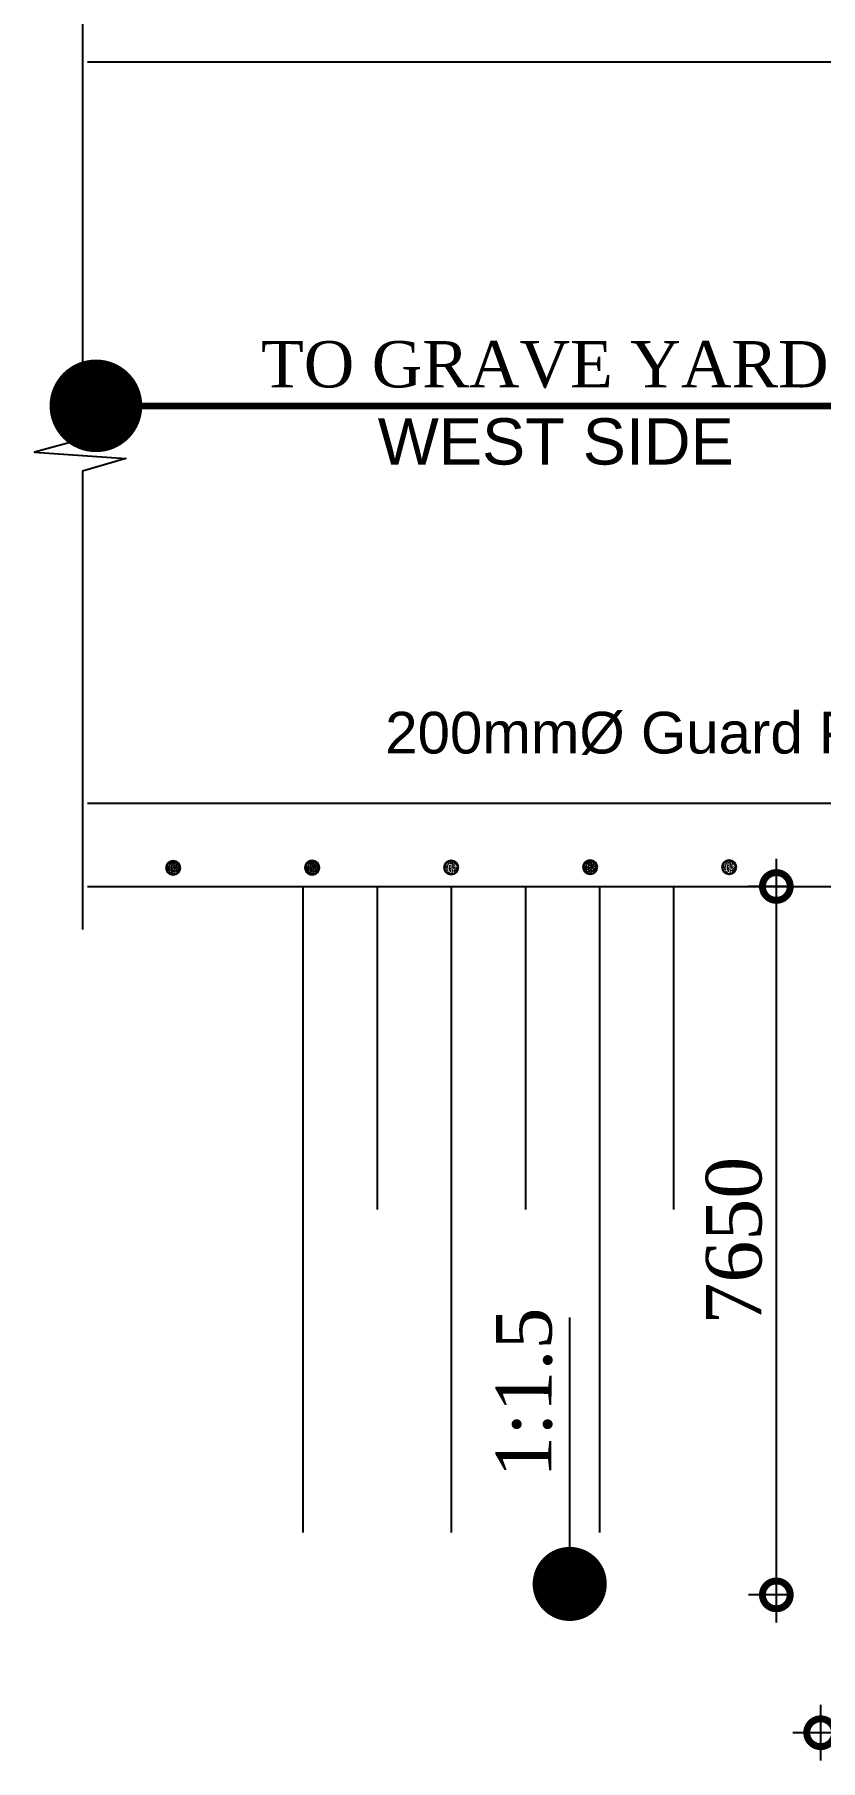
# Model space of a CAD drawing. Header units: millimetres. Extents: x 645430 to 1329725, y -477752 to 44877.
# Drawn here: x 842154 to 850635, y -242834 to -224195 of the extents above; entities that cross this region are included whole.
import ezdxf

# ---------------------------------------------------------------- set-up
doc = ezdxf.new("R2010")
doc.units = ezdxf.units.MM
doc.header["$LTSCALE"] = 250
doc.header["$PDMODE"] = 2
for name, color, linetype in [('dim', 4, 'Continuous'), ('Dimision', 4, 'Continuous'), ('Elevation', 21, 'Continuous'), ('Hatching', 35, 'Continuous'), ('Level_text', 7, 'Continuous'), ('SEC', 15, 'Continuous'), ('Text', 7, 'Continuous')]:
    doc.layers.add(name, color=color, linetype=linetype)
doc.layers.add('Gurd Post', color=231, linetype='Continuous', lineweight=30)
doc.layers.add('ROAD', color=1, linetype='Continuous', lineweight=30)
doc.styles.add('ROMANS', font='arial.ttf', dxfattribs={"height": 200})
doc.styles.get("Standard").update_dxf_attribs({"font": 'times.ttf'})
doc.dimstyles.new('dim_800', dxfattribs={"dimscale": 0, "dimtxt": 800, "dimasz": 300, "dimexe": 300, "dimexo": 300, "dimgap": 400, "dimtad": 1, "dimdec": 0, "dimtxsty": 'Standard', "dimblk": 'DOTSMALL', "dimcen": 2.5, "dimdle": 300, "dimclrd": 256, "dimclre": 256, "dimclrt": 256, "dimadec": 0, "dimazin": 0, "dimtfac": 1, "dimtdec": 0, "dimtix": 1, "dimtmove": 0, "dimatfit": 3, "dimldrblk": 'DOT', "dimfxl": 300, "dimfxlon": 1, "dimlwd": -1, "dimarcsym": 0})
doc.dimstyles.new('ISO-25', dxfattribs={"dimtxt": 75, "dimasz": 45, "dimexe": 125, "dimexo": 75.625, "dimgap": 60, "dimtad": 1, "dimdec": 0, "dimtxsty": 'Standard', "dimblk": 'DOT', "dimcen": 52.5, "dimdle": 100, "dimclrd": 256, "dimclre": 256, "dimclrt": 256, "dimadec": 0, "dimazin": 0, "dimtfac": 1, "dimtdec": 0, "dimtix": 1, "dimtmove": 0, "dimatfit": 3, "dimldrblk": 'DOT', "dimfxl": 1, "dimlwd": -1, "dimarcsym": 0})
doc.dimstyles.new('ISO-70', dxfattribs={"dimscale": 0, "dimtxt": 70, "dimasz": 0.75, "dimexe": 35, "dimexo": 35, "dimgap": 20, "dimtad": 1, "dimdec": 0, "dimlfac": -1, "dimzin": 1, "dimdsep": 46, "dimtxsty": 'Standard', "dimblk": 'DIM', "dimcen": 60, "dimclrd": 256, "dimclre": 256, "dimclrt": 256, "dimadec": 0, "dimazin": 0, "dimtfac": 1, "dimtdec": 0, "dimtix": 1, "dimtofl": 0, "dimtmove": 0, "dimatfit": 3, "dimldrblk": 'DOT', "dimfxl": 35, "dimfxlon": 1, "dimtolj": 1, "dimlwd": -1, "dimarcsym": 0})

# ---------------------------------------------------------------- blocks, each defined once
blk = doc.blocks.new('DIM')
at = {"layer": 'dim'}
for p, q in [((0, -101.404), (0, 101.404)), ((-101.404, 0), (101.404, 0))]:
    blk.add_line(p, q, dxfattribs=at)
at = {"layer": 'dim', "const_width": 25.351}
blk.add_lwpolyline([(-12.675, 0, 1), (12.675, 0, 1)], format="xyb", close=True, dxfattribs=at)
blk = doc.blocks.new('_DotSmall')
at = {"color": 0, "linetype": 'ByBlock', "const_width": 0.5}
blk.add_lwpolyline([(-0.0625, 0, 1), (0.0625, 0, 1)], format="xyb", close=True, dxfattribs=at)
blk = doc.blocks.new('*D351')
at = {"layer": 'Defpoints', "color": 0, "ltscale": 5, "transparency": 16777216}
for p in [(850637, -240795), (855637, -240795), (850637, -242534)]:
    blk.add_point(p, dxfattribs=at)
at = {"layer": 'Level_text', "lineweight": -2, "ltscale": 5, "transparency": 16777216}
for p, q in [((850637, -242234), (850637, -242834)), ((855637, -242234), (855637, -242834))]:
    blk.add_line(p, q, dxfattribs=at)
at = {"layer": 'Level_text', "ltscale": 5, "transparency": 16777216}
blk.add_line((855937, -242534), (850337, -242534), dxfattribs=at)
at = {"layer": 'Level_text', "ltscale": 5, "transparency": 16777216, "xscale": 600, "yscale": 600, "zscale": 600, "rotation": 180}
blk.add_blockref('_DotSmall', (850637, -242534), dxfattribs=at)
at = {"layer": 'Level_text', "ltscale": 5, "transparency": 16777216, "xscale": 600, "yscale": 600, "zscale": 600}
blk.add_blockref('_DotSmall', (855637, -242534), dxfattribs=at)
at = {"layer": 'Level_text', "ltscale": 5, "transparency": 16777216, "insert": (853137, -242078), "char_height": 600, "attachment_point": 5}
blk.add_mtext('5000', dxfattribs=at)
blk = doc.blocks.new('_Dot')
at = {"color": 0, "linetype": 'ByBlock', "lineweight": -2}
blk.add_line((-0.5, 0), (-1, 0), dxfattribs=at)
at = {"color": 0, "linetype": 'ByBlock', "const_width": 0.5}
blk.add_lwpolyline([(-0.25, 0, 1), (0.25, 0, 1)], format="xyb", close=True, dxfattribs=at)
blk = doc.blocks.new('*D354')
at = {"layer": 'Defpoints', "color": 0, "ltscale": 5, "transparency": 16777216}
for p in [(850159, -233395), (850634, -233395), (850634, -241045)]:
    blk.add_point(p, dxfattribs=at)
at = {"layer": 'Level_text', "ltscale": 5, "transparency": 16777216}
blk.add_line((850159, -241345), (850159, -233095), dxfattribs=at)
at = {"layer": 'Level_text', "lineweight": -2, "ltscale": 5, "transparency": 16777216}
for p, q in [((850334, -233395), (849859, -233395)), ((850334, -241045), (849859, -241045))]:
    blk.add_line(p, q, dxfattribs=at)
at = {"layer": 'Level_text', "ltscale": 5, "transparency": 16777216, "xscale": 600, "yscale": 600, "zscale": 600}
for p, rotation in [((850159, -233395), 90), ((850159, -241045), 270)]:
    blk.add_blockref('_DotSmall', p, dxfattribs=dict(at, rotation=rotation))
at = {"layer": 'Level_text', "ltscale": 5, "transparency": 16777216, "insert": (849703, -237220), "char_height": 600, "attachment_point": 5, "rotation": 90}
blk.add_mtext('7650', dxfattribs=at)

msp = doc.modelspace()

# ---------------------------------------------------------------- hatches: boundary and pattern name
at = {"layer": 'Hatching', "linetype": 'Continuous', "lineweight": 20, "ltscale": 250}
h = msp.add_hatch(dxfattribs=at)
h.set_pattern_fill('AR-CONC', color=256, scale=5, angle=-180, style=0)
h.set_pattern_definition([(230, (290522.23, 1807170.4), (-35.86300913, 3.13760675), [3.75, -41.25]), (175, (290522.23, 1807170.4), (6.9375667, -37.6096067), [3, -33]), (280.4514445, (290519.242, 1807170.662), (-28.92544234, -34.47199955), [3.1870096, -35.0571056]), (226.1842, (290522.23, 1807160.4), (-53.3620665, 8.275964), [5.625, -61.875]), (276.6356355, (290517.784, 1807161.09), (-46.7330973, -48.70593), [4.7805171, -52.585688]), (171.184164, (290522.23, 1807160.4), (-46.7330973, -48.70593), [4.5, -49.5]), (201, (290517.23, 1807162.9), (-29.8453526, 20.13094453), [3.75, -41.25]), (146, (290517.23, 1807162.9), (-12.1657666, -36.25750225), [3, -33]), (251.4514447, (290514.744, 1807164.58), (-42.01111884, -16.12655764), [3.1870095, -35.0571056]), (217.5, (290522.231, 1807170.401), (-0.607992766, -16.64469269), [0, -32.6, 0, -33.5, 0, -33.125]), (187.5, (290522.23, 1807170.4), (-13.15347687, -19.7205856), [0, -19.1, 0, -31.85, 0, -12.625]), (147.5, (290533.381, 1807170.401), (-26.69112181, 1.12774359), [0, -12.5, 0, -39, 0, -51.75]), (137.5, (290538.38, 1807170.4), (-29.15930847, -5.00524912), [0, -16.25, 0, -25.9, 0, -36.75])])
h.paths.add_polyline_path([(843724, -233193.3, 1), (843574, -233193.3, 1)])
h = msp.add_hatch(dxfattribs=at)
h.set_pattern_fill('AR-CONC', color=256, scale=5, angle=-180, style=0)
h.set_pattern_definition([(310, (737732.958, 1807170.4), (35.86300913, 3.13760675), [3.75, -41.25]), (5, (737732.96, 1807170.4), (-6.9375667, -37.6096067), [3, -33]), (259.5485555, (737735.947, 1807170.662), (28.92544234, -34.47199955), [3.1870096, -35.0571056]), (313.8158, (737732.96, 1807160.4), (53.3620665, 8.275964), [5.625, -61.875]), (263.3643645, (737737.405, 1807161.09), (46.7330973, -48.70593), [4.7805171, -52.585688]), (8.815836, (737732.96, 1807160.4), (46.7330973, -48.70593), [4.5, -49.5]), (339, (737737.958, 1807162.9), (29.8453526, 20.13094453), [3.75, -41.25]), (34, (737737.96, 1807162.9), (12.1657666, -36.25750225), [3, -33]), (288.5485553, (737740.445, 1807164.58), (42.01111884, -16.12655764), [3.1870095, -35.0571056]), (322.5, (737732.958, 1807170.401), (0.60799277, -16.64469269), [0, -32.6, 0, -33.5, 0, -33.125]), (352.5, (737732.958, 1807170.4), (13.15347687, -19.7205856), [0, -19.1, 0, -31.85, 0, -12.625]), (32.5, (737721.808, 1807170.401), (26.69112181, 1.12774359), [0, -12.5, 0, -39, 0, -51.75]), (42.5, (737716.808, 1807170.4), (29.15930847, -5.00524912), [0, -16.25, 0, -25.9, 0, -36.75])])
h.paths.add_polyline_path([(843724, -233193.3, 1), (843574, -233193.3, 1)])
h = msp.add_hatch(dxfattribs=at)
h.set_pattern_fill('AR-CONC', color=256, scale=5, angle=-180, style=0)
h.set_pattern_definition([(230, (292022.23, 1807173.407), (-35.86300913, 3.13760675), [3.75, -41.25]), (175, (292022.23, 1807173.407), (6.9375667, -37.6096067), [3, -33]), (280.4514445, (292019.242, 1807173.67), (-28.92544234, -34.47199955), [3.1870096, -35.0571056]), (226.1842, (292022.23, 1807163.407), (-53.3620665, 8.275964), [5.625, -61.875]), (276.6356355, (292017.784, 1807164.097), (-46.7330973, -48.70593), [4.7805171, -52.585688]), (171.184164, (292022.23, 1807163.407), (-46.7330973, -48.70593), [4.5, -49.5]), (201, (292017.23, 1807165.907), (-29.8453526, 20.13094453), [3.75, -41.25]), (146, (292017.23, 1807165.907), (-12.1657666, -36.25750225), [3, -33]), (251.4514447, (292014.744, 1807167.584), (-42.01111884, -16.12655764), [3.1870095, -35.0571056]), (217.5, (292022.231, 1807173.407), (-0.607992766, -16.64469269), [0, -32.6, 0, -33.5, 0, -33.125]), (187.5, (292022.23, 1807173.407), (-13.15347687, -19.7205856), [0, -19.1, 0, -31.85, 0, -12.625]), (147.5, (292033.381, 1807173.407), (-26.69112181, 1.12774359), [0, -12.5, 0, -39, 0, -51.75]), (137.5, (292038.38, 1807173.407), (-29.15930847, -5.00524912), [0, -16.25, 0, -25.9, 0, -36.75])])
h.paths.add_polyline_path([(845224, -233190.3, 1), (845074, -233190.3, 1)])
h = msp.add_hatch(dxfattribs=at)
h.set_pattern_fill('AR-CONC', color=256, scale=5, angle=-180, style=0)
h.set_pattern_definition([(310, (739232.958, 1807173.407), (35.86300913, 3.13760675), [3.75, -41.25]), (5, (739232.96, 1807173.407), (-6.9375667, -37.6096067), [3, -33]), (259.5485555, (739235.947, 1807173.67), (28.92544234, -34.47199955), [3.1870096, -35.0571056]), (313.8158, (739232.96, 1807163.407), (53.3620665, 8.275964), [5.625, -61.875]), (263.3643645, (739237.405, 1807164.097), (46.7330973, -48.70593), [4.7805171, -52.585688]), (8.815836, (739232.96, 1807163.407), (46.7330973, -48.70593), [4.5, -49.5]), (339, (739237.958, 1807165.907), (29.8453526, 20.13094453), [3.75, -41.25]), (34, (739237.96, 1807165.907), (12.1657666, -36.25750225), [3, -33]), (288.5485553, (739240.445, 1807167.584), (42.01111884, -16.12655764), [3.1870095, -35.0571056]), (322.5, (739232.958, 1807173.407), (0.60799277, -16.64469269), [0, -32.6, 0, -33.5, 0, -33.125]), (352.5, (739232.958, 1807173.407), (13.15347687, -19.7205856), [0, -19.1, 0, -31.85, 0, -12.625]), (32.5, (739221.808, 1807173.407), (26.69112181, 1.12774359), [0, -12.5, 0, -39, 0, -51.75]), (42.5, (739216.808, 1807173.407), (29.15930847, -5.00524912), [0, -16.25, 0, -25.9, 0, -36.75])])
h.paths.add_polyline_path([(845224, -233190.3, 1), (845074, -233190.3, 1)])
h = msp.add_hatch(dxfattribs=at)
h.set_pattern_fill('AR-CONC', color=256, scale=5, angle=-180, style=0)
h.set_pattern_definition([(230, (292022.23, 1807170.4), (-35.86300913, 3.13760675), [3.75, -41.25]), (175, (292022.23, 1807170.4), (6.9375667, -37.6096067), [3, -33]), (280.4514445, (292019.242, 1807170.662), (-28.92544234, -34.47199955), [3.1870096, -35.0571056]), (226.1842, (292022.23, 1807160.4), (-53.3620665, 8.275964), [5.625, -61.875]), (276.6356355, (292017.784, 1807161.09), (-46.7330973, -48.70593), [4.7805171, -52.585688]), (171.184164, (292022.23, 1807160.4), (-46.7330973, -48.70593), [4.5, -49.5]), (201, (292017.23, 1807162.9), (-29.8453526, 20.13094453), [3.75, -41.25]), (146, (292017.23, 1807162.9), (-12.1657666, -36.25750225), [3, -33]), (251.4514447, (292014.744, 1807164.58), (-42.01111884, -16.12655764), [3.1870095, -35.0571056]), (217.5, (292022.231, 1807170.401), (-0.607992766, -16.64469269), [0, -32.6, 0, -33.5, 0, -33.125]), (187.5, (292022.23, 1807170.4), (-13.15347687, -19.7205856), [0, -19.1, 0, -31.85, 0, -12.625]), (147.5, (292033.381, 1807170.401), (-26.69112181, 1.12774359), [0, -12.5, 0, -39, 0, -51.75]), (137.5, (292038.38, 1807170.4), (-29.15930847, -5.00524912), [0, -16.25, 0, -25.9, 0, -36.75])])
h.paths.add_polyline_path([(845224, -233193.3, 1), (845074, -233193.3, 1)])
h = msp.add_hatch(dxfattribs=at)
h.set_pattern_fill('AR-CONC', color=256, scale=5, angle=-180, style=0)
h.set_pattern_definition([(230, (293522.23, 1807173.407), (-35.86300913, 3.13760675), [3.75, -41.25]), (175, (293522.23, 1807173.407), (6.9375667, -37.6096067), [3, -33]), (280.4514445, (293519.242, 1807173.67), (-28.92544234, -34.47199955), [3.1870096, -35.0571056]), (226.1842, (293522.23, 1807163.407), (-53.3620665, 8.275964), [5.625, -61.875]), (276.6356355, (293517.784, 1807164.097), (-46.7330973, -48.70593), [4.7805171, -52.585688]), (171.184164, (293522.23, 1807163.407), (-46.7330973, -48.70593), [4.5, -49.5]), (201, (293517.23, 1807165.907), (-29.8453526, 20.13094453), [3.75, -41.25]), (146, (293517.23, 1807165.907), (-12.1657666, -36.25750225), [3, -33]), (251.4514447, (293514.744, 1807167.584), (-42.01111884, -16.12655764), [3.1870095, -35.0571056]), (217.5, (293522.231, 1807173.407), (-0.607992766, -16.64469269), [0, -32.6, 0, -33.5, 0, -33.125]), (187.5, (293522.23, 1807173.407), (-13.15347687, -19.7205856), [0, -19.1, 0, -31.85, 0, -12.625]), (147.5, (293533.381, 1807173.407), (-26.69112181, 1.12774359), [0, -12.5, 0, -39, 0, -51.75]), (137.5, (293538.38, 1807173.407), (-29.15930847, -5.00524912), [0, -16.25, 0, -25.9, 0, -36.75])])
h.paths.add_polyline_path([(846724, -233190.3, 1), (846574, -233190.3, 1)])
h = msp.add_hatch(dxfattribs=at)
h.set_pattern_fill('AR-CONC', color=256, scale=5, angle=-180, style=0)
h.set_pattern_definition([(230, (295022.23, 1807176.413), (-35.86300913, 3.13760675), [3.75, -41.25]), (175, (295022.23, 1807176.413), (6.9375667, -37.6096067), [3, -33]), (280.4514445, (295019.242, 1807176.674), (-28.92544234, -34.47199955), [3.1870096, -35.0571056]), (226.1842, (295022.23, 1807166.413), (-53.3620665, 8.275964), [5.625, -61.875]), (276.6356355, (295017.784, 1807167.1), (-46.7330973, -48.70593), [4.7805171, -52.585688]), (171.184164, (295022.23, 1807166.413), (-46.7330973, -48.70593), [4.5, -49.5]), (201, (295017.23, 1807168.913), (-29.8453526, 20.13094453), [3.75, -41.25]), (146, (295017.23, 1807168.913), (-12.1657666, -36.25750225), [3, -33]), (251.4514447, (295014.744, 1807170.59), (-42.01111884, -16.12655764), [3.1870095, -35.0571056]), (217.5, (295022.231, 1807176.413), (-0.607992766, -16.64469269), [0, -32.6, 0, -33.5, 0, -33.125]), (187.5, (295022.23, 1807176.413), (-13.15347687, -19.7205856), [0, -19.1, 0, -31.85, 0, -12.625]), (147.5, (295033.381, 1807176.413), (-26.69112181, 1.12774359), [0, -12.5, 0, -39, 0, -51.75]), (137.5, (295038.38, 1807176.413), (-29.15930847, -5.00524912), [0, -16.25, 0, -25.9, 0, -36.75])])
h.paths.add_polyline_path([(848224, -233187.3, 1), (848074, -233187.3, 1)])
h = msp.add_hatch(dxfattribs=at)
h.set_pattern_fill('AR-CONC', color=256, scale=5, angle=-180, style=0)
h.set_pattern_definition([(310, (742232.958, 1807176.413), (35.86300913, 3.13760675), [3.75, -41.25]), (5, (742232.96, 1807176.413), (-6.9375667, -37.6096067), [3, -33]), (259.5485555, (742235.947, 1807176.674), (28.92544234, -34.47199955), [3.1870096, -35.0571056]), (313.8158, (742232.96, 1807166.413), (53.3620665, 8.275964), [5.625, -61.875]), (263.3643645, (742237.405, 1807167.103), (46.7330973, -48.70593), [4.7805171, -52.585688]), (8.815836, (742232.96, 1807166.413), (46.7330973, -48.70593), [4.5, -49.5]), (339, (742237.958, 1807168.913), (29.8453526, 20.13094453), [3.75, -41.25]), (34, (742237.96, 1807168.913), (12.1657666, -36.25750225), [3, -33]), (288.5485553, (742240.445, 1807170.59), (42.01111884, -16.12655764), [3.1870095, -35.0571056]), (322.5, (742232.958, 1807176.413), (0.60799277, -16.64469269), [0, -32.6, 0, -33.5, 0, -33.125]), (352.5, (742232.958, 1807176.413), (13.15347687, -19.7205856), [0, -19.1, 0, -31.85, 0, -12.625]), (32.5, (742221.808, 1807176.413), (26.69112181, 1.12774359), [0, -12.5, 0, -39, 0, -51.75]), (42.5, (742216.808, 1807176.413), (29.15930847, -5.00524912), [0, -16.25, 0, -25.9, 0, -36.75])])
h.paths.add_polyline_path([(848224, -233187.3, 1), (848074, -233187.3, 1)])
h = msp.add_hatch(dxfattribs=at)
h.set_pattern_fill('AR-CONC', color=256, scale=5, angle=-180, style=0)
h.set_pattern_definition([(230, (296522.23, 1807176.413), (-35.86300913, 3.13760675), [3.75, -41.25]), (175, (296522.23, 1807176.413), (6.9375667, -37.6096067), [3, -33]), (280.4514445, (296519.242, 1807176.674), (-28.92544234, -34.47199955), [3.1870096, -35.0571056]), (226.1842, (296522.23, 1807166.413), (-53.3620665, 8.275964), [5.625, -61.875]), (276.6356355, (296517.784, 1807167.1), (-46.7330973, -48.70593), [4.7805171, -52.585688]), (171.184164, (296522.23, 1807166.413), (-46.7330973, -48.70593), [4.5, -49.5]), (201, (296517.23, 1807168.913), (-29.8453526, 20.13094453), [3.75, -41.25]), (146, (296517.23, 1807168.913), (-12.1657666, -36.25750225), [3, -33]), (251.4514447, (296514.744, 1807170.59), (-42.01111884, -16.12655764), [3.1870095, -35.0571056]), (217.5, (296522.231, 1807176.413), (-0.607992766, -16.64469269), [0, -32.6, 0, -33.5, 0, -33.125]), (187.5, (296522.23, 1807176.413), (-13.15347687, -19.7205856), [0, -19.1, 0, -31.85, 0, -12.625]), (147.5, (296533.381, 1807176.413), (-26.69112181, 1.12774359), [0, -12.5, 0, -39, 0, -51.75]), (137.5, (296538.38, 1807176.413), (-29.15930847, -5.00524912), [0, -16.25, 0, -25.9, 0, -36.75])])
h.paths.add_polyline_path([(849724, -233187.3, 1), (849574, -233187.3, 1)])

# ---------------------------------------------------------------- linework, layer by layer
at = {"layer": 'Elevation', "ltscale": 10}
for points in [[(845050.9, -233395.6), (845050.9, -240370.4)], [(845850.9, -233395.6), (845850.9, -236883.4)], [(846650.9, -233395.6), (846650.9, -240370.3)], [(847450.9, -233395.5), (847450.9, -236883.3)], [(848250.9, -233395.5), (848250.9, -240370.3)], [(849050.9, -233395.4), (849050.9, -236883.3)]]:
    msp.add_lwpolyline(points, dxfattribs=at)
at = {"layer": 'Gurd Post', "ltscale": 5}
for centre in [(843649, -233193.3), (843649, -233193.3), (845149, -233190.3), (845149, -233190.3), (845149, -233193.3), (846649, -233190.3), (848149, -233187.3), (848149, -233187.3), (849649, -233187.3)]:
    msp.add_circle(centre, 75, dxfattribs=at)
at = {"layer": 'ROAD', "lineweight": 25, "ltscale": 0.05}
msp.add_line((858136.5, -224495.1), (842726.8, -224494.4), dxfattribs=at)
for points in [[(842727.1, -232495.7), (858136.5, -232495)], [(842727.1, -233395.7), (857591.5, -233395)]]:
    msp.add_lwpolyline(points, dxfattribs=at)
at = {"layer": 'SEC', "ltscale": 10}
msp.add_lwpolyline([(842672.4, -223592.7), (842672.1, -228563.8), (842153.9, -228703.8), (843137.3, -228771.6), (842672.1, -228911.6), (842672.1, -233859.2)], dxfattribs=at)

# ---------------------------------------------------------------- texts
at = {"layer": 'Text', "ltscale": 0.5, "style": 'ROMANS'}
msp.add_text('200mm%%C Guard Post', height=450, dxfattribs=at).set_placement((845937.6, -231959))
at = {"layer": 'Text', "ltscale": 10, "insert": (843329.8, -227505.3, 0), "char_height": 500, "attachment_point": 1}
msp.add_mtext_dynamic_manual_height_columns('\\pi1267.86268;TO GRAVE YARD\\P\\pi2145.0769; {\\fArial|b0|i0|c0|p34; WEST SIDE}', width=8473.361, gutter_width=625, heights=[0], dxfattribs=at)
at = {"layer": 'Text', "ltscale": 10, "insert": (847743.9, -239780.6), "char_height": 600, "width": 5438.976, "attachment_point": 7, "rotation": 89.891}
msp.add_mtext('1:1.5 ', dxfattribs=at)

# ---------------------------------------------------------------- dimensions: what is measured, and where the dimension line sits
at = {"layer": 'Level_text', "color": 0, "ltscale": 5}
for base, p1, p2, angle, picture, middle in [((850159.3, -233394.9), (850633.8, -241044.9), (850633.8, -233394.9), 270, '*D354', (849703.2, -237219.9)), ((850636.7, -242533.7), (855636.7, -240794.9), (850636.7, -240794.9), 180, '*D351', (853136.7, -242078.5))]:
    dim = msp.add_linear_dim(base=base, p1=p1, p2=p2, angle=angle, dimstyle='dim_800', override={"dimscale": 1, "dimtxt": 600, "dimasz": 600, "dimgap": 150, "dimtmove": 2}, dxfattribs=at)
    dim.commit()
    dim.dimension.update_dxf_attribs({"geometry": picture, "text_midpoint": middle})

# ---------------------------------------------------------------- leaders
at = {"layer": 'Dimision', "ltscale": 5}
for points, dimstyle, override in [([(842816.5, -228204.5), (851479.4, -228204.5)], 'ISO-70', {"dimscale": 1, "dimasz": 1000, "dimlwd": 65534}), ([(847929.2, -240927.2), (847929.2, -238051)], 'ISO-25', {"dimasz": 800, "dimtad": 0})]:
    msp.add_leader(points, dimstyle=dimstyle, override=override, dxfattribs=at)

doc.saveas('drawing.dxf')
